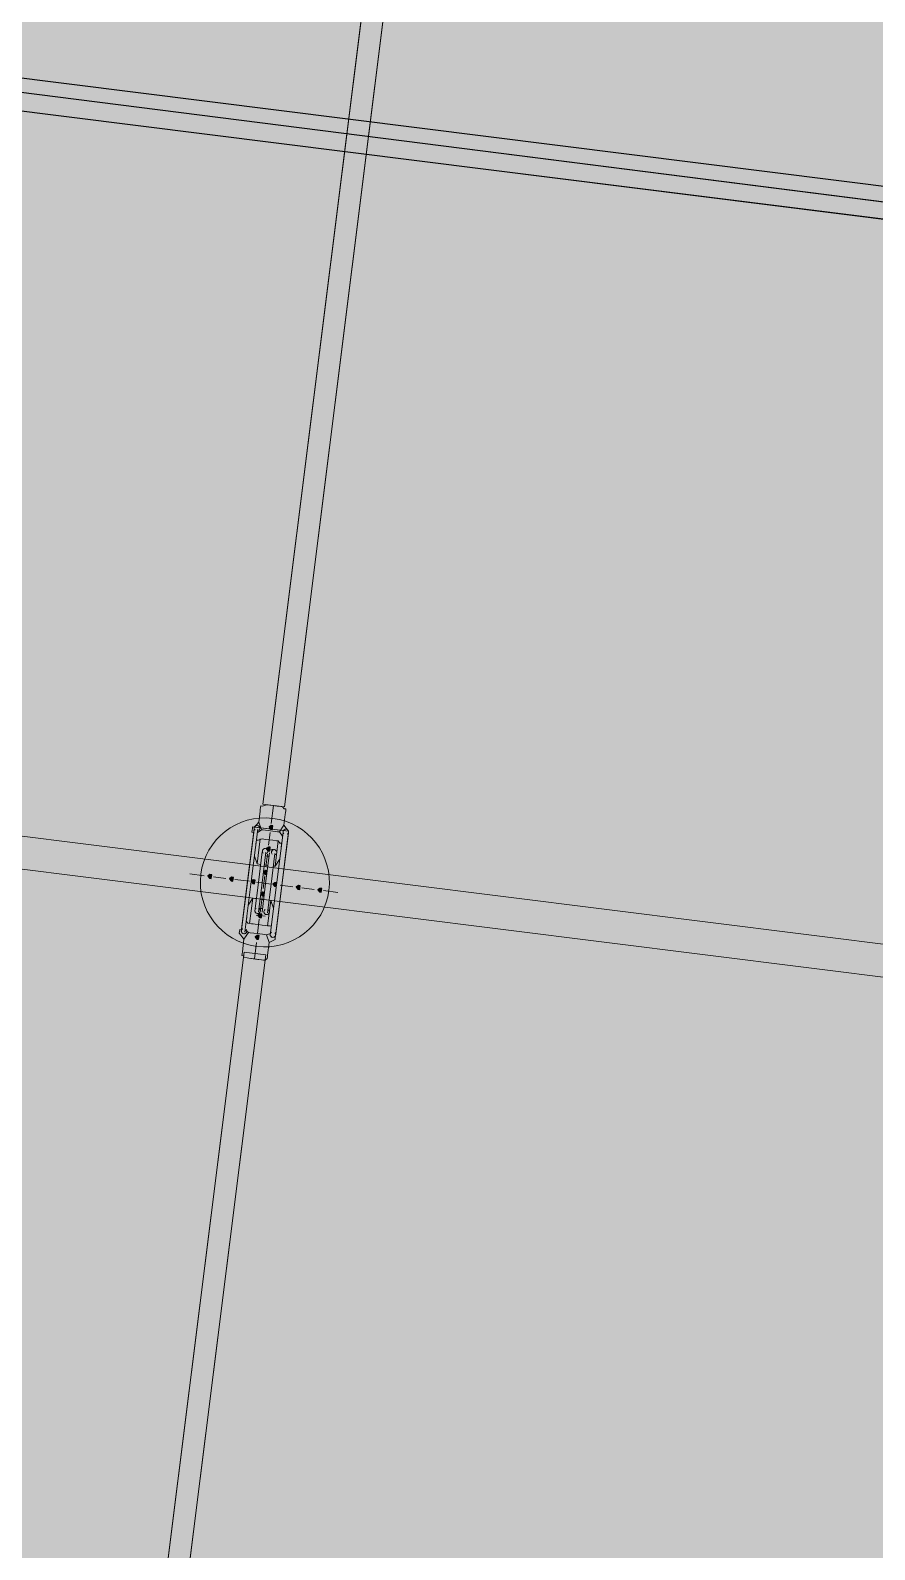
# Model space of a CAD drawing. Header units: metres. Extents: x -4 to 509425, y 7549 to 4732445.
# Drawn here: x 476019.26 to 476023.2, y 4719754.92 to 4719761.99 of the extents above; entities that cross this region are included whole.
import ezdxf

# ---------------------------------------------------------------- set-up
doc = ezdxf.new("R2010")
doc.units = ezdxf.units.M
doc.header["$LTSCALE"] = 0.01
doc.header["$MEASUREMENT"] = 0
doc.layers.get('0').update_dxf_attribs({"lineweight": 0})
doc.layers.add('_SUBESTACIÓN', color=1, linetype='Continuous')
doc.layers.add('SUBESTACION LA VID', color=253, linetype='Continuous')

# ---------------------------------------------------------------- blocks, each defined once
blk = doc.blocks.new('A$Cfff6051d')
at = {"layer": 'SUBESTACION LA VID', "transparency": 33554687}
h = blk.add_hatch(color=256, dxfattribs=at)
h.dxf.hatch_style = 2
h.paths.add_polyline_path([(476020.3916, 4719758.2805), (476020.3926, 4719758.2889), (476020.3842, 4719758.29), (476020.3748, 4719758.2826), (476020.3821, 4719758.2732), (476020.3905, 4719758.2721)])
h = blk.add_hatch(color=256, dxfattribs=at)
h.dxf.hatch_style = 2
h.paths.add_polyline_path([(476020.3789, 4719758.1797), (476020.38, 4719758.1881), (476020.3716, 4719758.1892), (476020.3621, 4719758.1818), (476020.3695, 4719758.1724), (476020.3779, 4719758.1713)])
h = blk.add_hatch(color=256, dxfattribs=at)
h.dxf.hatch_style = 2
h.paths.add_polyline_path([(476020.1069, 4719758.0517), (476020.108, 4719758.0601), (476020.0996, 4719758.0611), (476020.0901, 4719758.0538), (476020.0975, 4719758.0443), (476020.1059, 4719758.0433)])
h = blk.add_hatch(color=256, dxfattribs=at)
h.dxf.hatch_style = 2
h.paths.add_polyline_path([(476020.2077, 4719758.0391), (476020.2088, 4719758.0475), (476020.2004, 4719758.0485), (476020.1909, 4719758.0412), (476020.1983, 4719758.0317), (476020.2067, 4719758.0307)])
h = blk.add_hatch(color=256, dxfattribs=at)
h.dxf.hatch_style = 2
h.paths.add_polyline_path([(476020.3085, 4719758.0264), (476020.3096, 4719758.0348), (476020.3012, 4719758.0359), (476020.2917, 4719758.0285), (476020.2991, 4719758.0191), (476020.3075, 4719758.018)])
h = blk.add_hatch(color=256, dxfattribs=at)
h.dxf.hatch_style = 2
h.paths.add_polyline_path([(476020.3652, 4719758.0705), (476020.3663, 4719758.0789), (476020.3579, 4719758.08), (476020.3484, 4719758.0726), (476020.3558, 4719758.0632), (476020.3642, 4719758.0621)])
h = blk.add_hatch(color=256, dxfattribs=at)
h.dxf.hatch_style = 2
h.paths.add_polyline_path([(476020.4093, 4719758.0138), (476020.4104, 4719758.0222), (476020.402, 4719758.0232), (476020.3925, 4719758.0159), (476020.3999, 4719758.0064), (476020.4083, 4719758.0054)])
h = blk.add_hatch(color=256, dxfattribs=at)
h.dxf.hatch_style = 2
h.paths.add_polyline_path([(476020.3526, 4719757.9697), (476020.3537, 4719757.9781), (476020.3453, 4719757.9792), (476020.3358, 4719757.9718), (476020.3431, 4719757.9623), (476020.3516, 4719757.9613)])
h = blk.add_hatch(color=256, dxfattribs=at)
h.dxf.hatch_style = 2
h.paths.add_polyline_path([(476020.5185, 4719758.0001), (476020.5196, 4719758.0085), (476020.5112, 4719758.0095), (476020.5017, 4719758.0022), (476020.5091, 4719757.9927), (476020.5175, 4719757.9917)])
h = blk.add_hatch(color=256, dxfattribs=at)
h.dxf.hatch_style = 2
h.paths.add_polyline_path([(476020.6193, 4719757.9875), (476020.6204, 4719757.9959), (476020.612, 4719757.9969), (476020.6025, 4719757.9896), (476020.6099, 4719757.9801), (476020.6183, 4719757.9791)])
h = blk.add_hatch(color=256, dxfattribs=at)
h.dxf.hatch_style = 2
h.paths.add_polyline_path([(476020.34, 4719757.8689), (476020.341, 4719757.8773), (476020.3326, 4719757.8783), (476020.3232, 4719757.871), (476020.3305, 4719757.8615), (476020.3389, 4719757.8605)])
h = blk.add_hatch(color=256, dxfattribs=at)
h.dxf.hatch_style = 2
h.paths.add_polyline_path([(476020.3273, 4719757.7681), (476020.3284, 4719757.7765), (476020.32, 4719757.7775), (476020.3105, 4719757.7702), (476020.3179, 4719757.7607), (476020.3263, 4719757.7597)])
at = {"layer": 'SUBESTACION LA VID', "lineweight": 15}
for p, q in [((476072.6429, 4719755.0745), (475976.8959, 4719767.0782)), ((476072.6239, 4719754.9233), (475976.8769, 4719766.927)), ((476021.0826, 4719764.2689), (476020.3454, 4719758.3887)), ((476021.1834, 4719764.2563), (476020.4462, 4719758.376)), ((476072.2069, 4719751.5967), (475976.9555, 4719763.5384)), ((476072.1879, 4719751.4455), (475976.9365, 4719763.3871)), ((476020.3958, 4719758.3824), (476020.3853, 4719758.2984)), ((476020.2749, 4719758.0306), (476020.3055, 4719758.2742)), ((476020.3223, 4719758.2721), (476020.2917, 4719758.0285)), ((476020.3202, 4719758.2553), (476020.3391, 4719758.27)), ((476020.3475, 4719758.269), (476020.3811, 4719758.2648)), ((476020.38, 4719758.2564), (476020.3726, 4719758.1976)), ((476020.4147, 4719758.2605), (476020.3811, 4719758.2648)), ((476020.4399, 4719758.2574), (476020.4093, 4719758.0138)), ((476020.4378, 4719758.2406), (476020.4231, 4719758.2595)), ((476020.4345, 4719758.0106), (476020.4651, 4719758.2542)), ((476020.3191, 4719758.1104), (476020.3338, 4719758.228)), ((476020.3253, 4719758.0243), (476020.3432, 4719758.1671)), ((476020.36, 4719758.165), (476020.3421, 4719758.0222)), ((476020.3705, 4719758.1808), (476020.3537, 4719758.1829)), ((476020.3768, 4719758.1629), (476020.3589, 4719758.0201)), ((476020.3705, 4719758.1808), (476020.3957, 4719758.1776)), ((476020.3841, 4719758.0169), (476020.402, 4719758.1597)), ((476020.4031, 4719758.0999), (476020.4178, 4719758.2175)), ((476020.3527, 4719758.1062), (476020.3611, 4719758.1052)), ((476020.3663, 4719758.1472), (476020.3579, 4719758.1482)), ((476020.3674, 4719758.1556), (476020.36, 4719758.0968)), ((476020.3695, 4719758.1041), (476020.3611, 4719758.1052)), ((476020.3663, 4719758.1472), (476020.3747, 4719758.1461)), ((476020.0733, 4719758.0559), (476020.0061, 4719758.0643)), ((476020.1741, 4719758.0433), (476020.1153, 4719758.0506)), ((476020.2833, 4719758.0296), (476020.2161, 4719758.038)), ((476020.2749, 4719758.0306), (476020.2454, 4719757.7954)), ((476020.2622, 4719757.7933), (476020.2917, 4719758.0285)), ((476020.3253, 4719758.0243), (476020.3085, 4719757.8899)), ((476020.3841, 4719758.0169), (476020.3169, 4719758.0254)), ((476020.3253, 4719757.8878), (476020.3421, 4719758.0222)), ((476020.3421, 4719757.8857), (476020.3589, 4719758.0201)), ((476020.3547, 4719758.0548), (476020.3474, 4719757.996)), ((476020.3841, 4719758.0169), (476020.3673, 4719757.8825)), ((476020.299, 4719757.9508), (476020.2843, 4719757.8332)), ((476020.3326, 4719757.9466), (476020.341, 4719757.9455)), ((476020.3421, 4719757.9539), (476020.3337, 4719757.8867)), ((476020.3494, 4719757.9445), (476020.341, 4719757.9455)), ((476020.3798, 4719757.7786), (476020.4093, 4719758.0138)), ((476020.4345, 4719758.0106), (476020.405, 4719757.7754)), ((476020.4849, 4719758.0043), (476020.4261, 4719758.0117)), ((476020.5857, 4719757.9917), (476020.5269, 4719757.999)), ((476020.6949, 4719757.978), (476020.6277, 4719757.9864)), ((476020.3358, 4719757.9035), (476020.3274, 4719757.9046)), ((476020.3358, 4719757.9035), (476020.3442, 4719757.9025)), ((476020.383, 4719757.9403), (476020.3683, 4719757.8227)), ((476020.3316, 4719757.8699), (476020.3148, 4719757.8721)), ((476020.3295, 4719757.8531), (476020.321, 4719757.7859)), ((476020.3316, 4719757.8699), (476020.3568, 4719757.8668)), ((476020.2633, 4719757.8017), (476020.279, 4719757.7912)), ((476020.2874, 4719757.7902), (476020.321, 4719757.7859)), ((476020.3158, 4719757.7439), (476020.3063, 4719757.6683)), ((476020.3546, 4719757.7817), (476020.321, 4719757.7859)), ((476020.3809, 4719757.787), (476020.363, 4719757.7807)), ((476020.259, 4719757.6999), (476019.643, 4719752.7857)), ((476020.3599, 4719757.6872), (476019.7438, 4719752.773))]:
    blk.add_line(p, q, dxfattribs=at)
at = {"layer": 'SUBESTACION LA VID', "lineweight": 0}
blk.add_line((476020.259, 4719757.6999), (476020.3599, 4719757.6872), dxfattribs=at)
at = {"layer": 'SUBESTACION LA VID', "lineweight": 15}
for points in [[(476072.6239, 4719754.9233), (476072.6429, 4719755.0745), (475976.8959, 4719767.0782), (475976.8769, 4719766.927), (476072.6239, 4719754.9233)], [(476021.0826, 4719764.2689), (476021.1834, 4719764.2563), (476020.4462, 4719758.376), (476020.3454, 4719758.3887), (476021.0826, 4719764.2689)], [(476072.1879, 4719751.4455), (476072.2069, 4719751.5967), (475976.9555, 4719763.5384), (475976.9365, 4719763.3871), (476072.1879, 4719751.4455)], [(476020.258, 4719757.7597), (476020.2506, 4719757.7009), (476020.2496, 4719757.6925), (476020.2485, 4719757.6841), (476020.2569, 4719757.6831), (476020.2559, 4719757.6747), (476020.2727, 4719757.6726), (476020.2811, 4719757.6715), (476020.2895, 4719757.6704), (476020.3231, 4719757.6662), (476020.3399, 4719757.6641), (476020.3483, 4719757.6631), (476020.3567, 4719757.662), (476020.3661, 4719757.6694), (476020.3672, 4719757.6778), (476020.3683, 4719757.6862), (476020.3756, 4719757.745), (476020.4029, 4719757.7586), (476020.404, 4719757.767), (476020.405, 4719757.7754), (476020.4061, 4719757.7838), (476020.463, 4719758.2374), (476020.464, 4719758.2458), (476020.4651, 4719758.2542), (476020.4661, 4719758.2626), (476020.4441, 4719758.291), (476020.4504, 4719758.3414), (476020.4515, 4719758.3498), (476020.4525, 4719758.3582), (476020.4536, 4719758.3666), (476020.4452, 4719758.3676), (476020.4378, 4719758.3771), (476020.4294, 4719758.3782), (476020.4126, 4719758.3803), (476020.3958, 4719758.3824), (476020.379, 4719758.3845), (476020.3706, 4719758.3855), (476020.3622, 4719758.3866), (476020.3444, 4719758.3803), (476020.336, 4719758.3813), (476020.3349, 4719758.3729), (476020.3338, 4719758.3645), (476020.3328, 4719758.3561), (476020.3265, 4719758.3057), (476020.3065, 4719758.2826), (476020.2981, 4719758.2837), (476020.2971, 4719758.2753), (476020.296, 4719758.2669), (476020.295, 4719758.2585), (476020.3034, 4719758.2574), (476020.2465, 4719757.8038), (476020.2381, 4719757.8049), (476020.237, 4719757.7965), (476020.236, 4719757.7881), (476020.2433, 4719757.7786), (476020.258, 4719757.7597)], [(476020.3958, 4719758.3824), (476020.379, 4719758.3845), (476020.3706, 4719758.3855), (476020.3622, 4719758.3866), (476020.3444, 4719758.3803), (476020.336, 4719758.3813), (476020.3349, 4719758.3729), (476020.3338, 4719758.3645), (476020.3328, 4719758.3561), (476020.3265, 4719758.3057)], [(476020.3958, 4719758.3824), (476020.4126, 4719758.3803), (476020.4294, 4719758.3782), (476020.4378, 4719758.3771), (476020.4452, 4719758.3676), (476020.4536, 4719758.3666), (476020.4525, 4719758.3582), (476020.4515, 4719758.3498), (476020.4504, 4719758.3414), (476020.4441, 4719758.291)], [(476020.3065, 4719758.2826), (476020.3265, 4719758.3057), (476020.3391, 4719758.27), (476020.3475, 4719758.269)], [(476020.4661, 4719758.2626), (476020.4441, 4719758.291), (476020.4231, 4719758.2595), (476020.4147, 4719758.2605)], [(476020.3758, 4719758.2228), (476020.359, 4719758.2249), (476020.3506, 4719758.2259), (476020.3422, 4719758.227), (476020.3243, 4719758.2207), (476020.3159, 4719758.2217), (476020.3149, 4719758.2133), (476020.3138, 4719758.2049)], [(476020.3758, 4719758.2228), (476020.3926, 4719758.2207), (476020.4094, 4719758.2185), (476020.4178, 4719758.2175), (476020.4251, 4719758.208), (476020.4335, 4719758.207), (476020.4325, 4719758.1986), (476020.4314, 4719758.1902)], [(476020.3359, 4719758.1083), (476020.3191, 4719758.1104), (476020.3065, 4719758.1461)], [(476020.3947, 4719758.1009), (476020.4031, 4719758.0999), (476020.4241, 4719758.1314)], [(476020.3158, 4719757.9487), (476020.299, 4719757.9508), (476020.278, 4719757.9193)], [(476020.3746, 4719757.9413), (476020.383, 4719757.9403), (476020.3956, 4719757.9046)], [(476020.3263, 4719757.8279), (476020.3095, 4719757.8301), (476020.3011, 4719757.8311), (476020.2927, 4719757.8322), (476020.2759, 4719757.8343), (476020.2686, 4719757.8437), (476020.2696, 4719757.8521), (476020.2707, 4719757.8605)], [(476020.3263, 4719757.8279), (476020.3431, 4719757.8258), (476020.3599, 4719757.8237), (476020.3683, 4719757.8227), (476020.3767, 4719757.8216), (476020.3851, 4719757.8206), (476020.3862, 4719757.829), (476020.3872, 4719757.8374), (476020.3883, 4719757.8458)], [(476020.2433, 4719757.7786), (476020.258, 4719757.7597), (476020.279, 4719757.7912), (476020.2874, 4719757.7902)], [(476020.3063, 4719757.6683), (476020.2895, 4719757.6704), (476020.2811, 4719757.6715), (476020.2727, 4719757.6726), (476020.2559, 4719757.6747), (476020.2569, 4719757.6831), (476020.2485, 4719757.6841), (476020.2496, 4719757.6925), (476020.2506, 4719757.7009), (476020.258, 4719757.7597)], [(476020.3063, 4719757.6683), (476020.3231, 4719757.6662), (476020.3399, 4719757.6641), (476020.3483, 4719757.6631), (476020.3567, 4719757.662), (476020.3661, 4719757.6694), (476020.3672, 4719757.6778), (476020.3683, 4719757.6862), (476020.3756, 4719757.745)], [(476020.4029, 4719757.7586), (476020.3756, 4719757.745), (476020.363, 4719757.7807), (476020.3546, 4719757.7817)], [(476020.259, 4719757.6999), (476020.3599, 4719757.6872), (476019.7438, 4719752.773), (476019.643, 4719752.7857), (476020.259, 4719757.6999)]]:
    blk.add_lwpolyline(points, dxfattribs=at)
at = {"layer": 'SUBESTACION LA VID', "lineweight": 0}
for points in [[(476020.3958, 4719758.3824), (476020.3706, 4719758.3855), (476020.4126, 4719758.3803)], [(476020.3065, 4719758.2826), (476020.4661, 4719758.2626), (476020.2981, 4719758.2837), (476020.4661, 4719758.2626)], [(476020.2895, 4719757.6704), (476020.3399, 4719757.6641), (476020.2811, 4719757.6715)]]:
    blk.add_lwpolyline(points, dxfattribs=at)
at = {"layer": 'SUBESTACION LA VID'}
for points in [[(476020.3916, 4719758.2805), (476020.3926, 4719758.2889), (476020.3842, 4719758.29), (476020.3748, 4719758.2826), (476020.3821, 4719758.2732), (476020.3905, 4719758.2721)], [(476020.3789, 4719758.1797), (476020.38, 4719758.1881), (476020.3716, 4719758.1892), (476020.3621, 4719758.1818), (476020.3695, 4719758.1724), (476020.3779, 4719758.1713)], [(476020.1069, 4719758.0517), (476020.108, 4719758.0601), (476020.0996, 4719758.0611), (476020.0901, 4719758.0538), (476020.0975, 4719758.0443), (476020.1059, 4719758.0433)], [(476020.2077, 4719758.0391), (476020.2088, 4719758.0475), (476020.2004, 4719758.0485), (476020.1909, 4719758.0412), (476020.1983, 4719758.0317), (476020.2067, 4719758.0307)], [(476020.3085, 4719758.0264), (476020.3096, 4719758.0348), (476020.3012, 4719758.0359), (476020.2917, 4719758.0285), (476020.2991, 4719758.0191), (476020.3075, 4719758.018)], [(476020.3652, 4719758.0705), (476020.3663, 4719758.0789), (476020.3579, 4719758.08), (476020.3484, 4719758.0726), (476020.3558, 4719758.0632), (476020.3642, 4719758.0621)], [(476020.4093, 4719758.0138), (476020.4104, 4719758.0222), (476020.402, 4719758.0232), (476020.3925, 4719758.0159), (476020.3999, 4719758.0064), (476020.4083, 4719758.0054)], [(476020.3526, 4719757.9697), (476020.3537, 4719757.9781), (476020.3453, 4719757.9792), (476020.3358, 4719757.9718), (476020.3431, 4719757.9623), (476020.3516, 4719757.9613)], [(476020.5185, 4719758.0001), (476020.5196, 4719758.0085), (476020.5112, 4719758.0095), (476020.5017, 4719758.0022), (476020.5091, 4719757.9927), (476020.5175, 4719757.9917)], [(476020.6193, 4719757.9875), (476020.6204, 4719757.9959), (476020.612, 4719757.9969), (476020.6025, 4719757.9896), (476020.6099, 4719757.9801), (476020.6183, 4719757.9791)], [(476020.34, 4719757.8689), (476020.341, 4719757.8773), (476020.3326, 4719757.8783), (476020.3232, 4719757.871), (476020.3305, 4719757.8615), (476020.3389, 4719757.8605)], [(476020.3273, 4719757.7681), (476020.3284, 4719757.7765), (476020.32, 4719757.7775), (476020.3105, 4719757.7702), (476020.3179, 4719757.7607), (476020.3263, 4719757.7597)]]:
    blk.add_lwpolyline(points, close=True, dxfattribs=at)
at = {"layer": 'SUBESTACION LA VID', "lineweight": 0}
for points in [[(476020.3916, 4719758.2805), (476020.3926, 4719758.2889), (476020.3842, 4719758.29), (476020.3748, 4719758.2826), (476020.3821, 4719758.2732), (476020.3905, 4719758.2721)], [(476020.3789, 4719758.1797), (476020.38, 4719758.1881), (476020.3716, 4719758.1892), (476020.3621, 4719758.1818), (476020.3695, 4719758.1724), (476020.3779, 4719758.1713)], [(476020.1069, 4719758.0517), (476020.108, 4719758.0601), (476020.0996, 4719758.0611), (476020.0901, 4719758.0538), (476020.0975, 4719758.0443), (476020.1059, 4719758.0433)], [(476020.2077, 4719758.0391), (476020.2088, 4719758.0475), (476020.2004, 4719758.0485), (476020.1909, 4719758.0412), (476020.1983, 4719758.0317), (476020.2067, 4719758.0307)], [(476020.3085, 4719758.0264), (476020.3096, 4719758.0348), (476020.3012, 4719758.0359), (476020.2917, 4719758.0285), (476020.2991, 4719758.0191), (476020.3075, 4719758.018)], [(476020.3652, 4719758.0705), (476020.3663, 4719758.0789), (476020.3579, 4719758.08), (476020.3484, 4719758.0726), (476020.3558, 4719758.0632), (476020.3642, 4719758.0621)], [(476020.4093, 4719758.0138), (476020.4104, 4719758.0222), (476020.402, 4719758.0232), (476020.3925, 4719758.0159), (476020.3999, 4719758.0064), (476020.4083, 4719758.0054)], [(476020.3526, 4719757.9697), (476020.3537, 4719757.9781), (476020.3453, 4719757.9792), (476020.3358, 4719757.9718), (476020.3431, 4719757.9623), (476020.3516, 4719757.9613)], [(476020.5185, 4719758.0001), (476020.5196, 4719758.0085), (476020.5112, 4719758.0095), (476020.5017, 4719758.0022), (476020.5091, 4719757.9927), (476020.5175, 4719757.9917)], [(476020.6193, 4719757.9875), (476020.6204, 4719757.9959), (476020.612, 4719757.9969), (476020.6025, 4719757.9896), (476020.6099, 4719757.9801), (476020.6183, 4719757.9791)], [(476020.34, 4719757.8689), (476020.341, 4719757.8773), (476020.3326, 4719757.8783), (476020.3232, 4719757.871), (476020.3305, 4719757.8615), (476020.3389, 4719757.8605)], [(476020.3273, 4719757.7681), (476020.3284, 4719757.7765), (476020.32, 4719757.7775), (476020.3105, 4719757.7702), (476020.3179, 4719757.7607), (476020.3263, 4719757.7597)]]:
    blk.add_lwpolyline(points, close=True, dxfattribs=at)
at = {"layer": 'SUBESTACION LA VID'}
for points in [[(475976.8769, 4719766.927), (475976.8769, 4719766.927), (475976.8959, 4719767.0782), (475976.8959, 4719767.0782), (475976.8959, 4719767.0782), (476072.6239, 4719754.9233), (476072.6239, 4719754.9233), (476072.6239, 4719754.9233), (475976.8769, 4719766.927), (475976.8769, 4719766.927)], [(475976.8959, 4719767.0782), (475976.8959, 4719767.0782), (476072.6239, 4719754.9233), (476072.6239, 4719754.9233), (476072.6239, 4719754.9233), (476072.6429, 4719755.0745), (476072.6429, 4719755.0745), (476072.6429, 4719755.0745), (475976.8959, 4719767.0782), (475976.8959, 4719767.0782)]]:
    blk.add_open_spline(points, degree=3, knots=[0, 0, 0, 0, 1, 1, 1, 2, 2, 2, 3, 3, 3, 3], dxfattribs=at)
at = {"layer": 'SUBESTACION LA VID', "lineweight": 0}
for points in [[(475976.8769, 4719766.927), (475976.8769, 4719766.927), (475976.8959, 4719767.0782), (475976.8959, 4719767.0782), (475976.8959, 4719767.0782), (476072.6239, 4719754.9233), (476072.6239, 4719754.9233), (476072.6239, 4719754.9233), (475976.8769, 4719766.927), (475976.8769, 4719766.927)], [(475976.8959, 4719767.0782), (475976.8959, 4719767.0782), (476072.6239, 4719754.9233), (476072.6239, 4719754.9233), (476072.6239, 4719754.9233), (476072.6429, 4719755.0745), (476072.6429, 4719755.0745), (476072.6429, 4719755.0745), (475976.8959, 4719767.0782), (475976.8959, 4719767.0782)]]:
    blk.add_open_spline(points, degree=3, knots=[0, 0, 0, 0, 1, 1, 1, 2, 2, 2, 3, 3, 3, 3], dxfattribs=at)
at = {"layer": 'SUBESTACION LA VID', "lineweight": 15}
for points, knots in [([(476020.057, 4719758.0622), (476020.0364, 4719757.8975), (476020.1532, 4719757.7473), (476020.3179, 4719757.7266), (476020.4826, 4719757.706), (476020.6328, 4719757.8227), (476020.6535, 4719757.9874), (476020.6741, 4719758.1521), (476020.5573, 4719758.3024), (476020.3926, 4719758.323), (476020.2279, 4719758.3437), (476020.0777, 4719758.2269), (476020.057, 4719758.0622)], [0, 0, 0, 0, 1, 1, 1, 2, 2, 2, 3, 3, 3, 4, 4, 4, 4]), ([(476020.3202, 4719758.2895), (476020.3148, 4719758.2901), (476020.3095, 4719758.2873), (476020.3072, 4719758.2824), (476020.3048, 4719758.2775), (476020.3058, 4719758.2716), (476020.3097, 4719758.2678)], [0, 0, 0, 0, 1, 1, 1, 2, 2, 2, 2]), ([(476020.3312, 4719758.2753), (476020.3321, 4719758.2822), (476020.3271, 4719758.2886), (476020.3202, 4719758.2895), (476020.3132, 4719758.2903), (476020.3069, 4719758.2854), (476020.306, 4719758.2784)], [0, 0, 0, 0, 1, 1, 1, 2, 2, 2, 2]), ([(476020.325, 4719758.2659), (476020.3297, 4719758.2686), (476020.3321, 4719758.2741), (476020.331, 4719758.2794), (476020.3299, 4719758.2847), (476020.3256, 4719758.2888), (476020.3202, 4719758.2895)], [0, 0, 0, 0, 1, 1, 1, 2, 2, 2, 2]), ([(476020.4546, 4719758.2726), (476020.4492, 4719758.2733), (476020.4439, 4719758.2704), (476020.4416, 4719758.2655), (476020.4392, 4719758.2606), (476020.4402, 4719758.2548), (476020.4441, 4719758.2509)], [0, 0, 0, 0, 1, 1, 1, 2, 2, 2, 2]), ([(476020.4656, 4719758.2584), (476020.4665, 4719758.2654), (476020.4615, 4719758.2717), (476020.4546, 4719758.2726), (476020.4476, 4719758.2735), (476020.4413, 4719758.2685), (476020.4404, 4719758.2616)], [0, 0, 0, 0, 1, 1, 1, 2, 2, 2, 2]), ([(476020.4594, 4719758.249), (476020.4641, 4719758.2518), (476020.4665, 4719758.2572), (476020.4654, 4719758.2625), (476020.4643, 4719758.2679), (476020.46, 4719758.2719), (476020.4546, 4719758.2726)], [0, 0, 0, 0, 1, 1, 1, 2, 2, 2, 2]), ([(476020.3579, 4719758.1823), (476020.3525, 4719758.183), (476020.3473, 4719758.1802), (476020.3449, 4719758.1753), (476020.3425, 4719758.1704), (476020.3436, 4719758.1645), (476020.3475, 4719758.1607)], [0, 0, 0, 0, 1, 1, 1, 2, 2, 2, 2]), ([(476020.3579, 4719758.1823), (476020.3525, 4719758.183), (476020.3473, 4719758.1802), (476020.3449, 4719758.1753), (476020.3425, 4719758.1704), (476020.3436, 4719758.1645), (476020.3474, 4719758.1607)], [0, 0, 0, 0, 1, 1, 1, 2, 2, 2, 2]), ([(476020.369, 4719758.1682), (476020.3698, 4719758.1751), (476020.3649, 4719758.1815), (476020.3579, 4719758.1823), (476020.351, 4719758.1832), (476020.3446, 4719758.1783), (476020.3438, 4719758.1713)], [0, 0, 0, 0, 1, 1, 1, 2, 2, 2, 2]), ([(476020.3627, 4719758.1588), (476020.3674, 4719758.1615), (476020.3699, 4719758.1669), (476020.3688, 4719758.1723), (476020.3677, 4719758.1776), (476020.3633, 4719758.1817), (476020.3579, 4719758.1823)], [0, 0, 0, 0, 1, 1, 1, 2, 2, 2, 2]), ([(476020.3999, 4719758.1771), (476020.3945, 4719758.1777), (476020.3893, 4719758.1749), (476020.3869, 4719758.17), (476020.3845, 4719758.1651), (476020.3856, 4719758.1592), (476020.3895, 4719758.1554)], [0, 0, 0, 0, 1, 1, 1, 2, 2, 2, 2]), ([(476020.411, 4719758.1629), (476020.4118, 4719758.1699), (476020.4069, 4719758.1762), (476020.3999, 4719758.1771), (476020.393, 4719758.1779), (476020.3866, 4719758.173), (476020.3858, 4719758.1661)], [0, 0, 0, 0, 1, 1, 1, 2, 2, 2, 2]), ([(476020.4047, 4719758.1535), (476020.4094, 4719758.1562), (476020.4119, 4719758.1617), (476020.4108, 4719758.167), (476020.4097, 4719758.1723), (476020.4053, 4719758.1764), (476020.3999, 4719758.1771)], [0, 0, 0, 0, 1, 1, 1, 2, 2, 2, 2]), ([(476020.4047, 4719758.1535), (476020.4094, 4719758.1562), (476020.4119, 4719758.1617), (476020.4108, 4719758.167), (476020.4097, 4719758.1723), (476020.4053, 4719758.1764), (476020.3999, 4719758.1771)], [0, 0, 0, 0, 1, 1, 1, 2, 2, 2, 2]), ([(476020.3152, 4719757.9035), (476020.3105, 4719757.9008), (476020.3081, 4719757.8953), (476020.3092, 4719757.89), (476020.3102, 4719757.8847), (476020.3146, 4719757.8806), (476020.32, 4719757.8799)], [0, 0, 0, 0, 1, 1, 1, 2, 2, 2, 2]), ([(476020.3152, 4719757.9035), (476020.3105, 4719757.9008), (476020.3081, 4719757.8953), (476020.3092, 4719757.89), (476020.3102, 4719757.8847), (476020.3146, 4719757.8806), (476020.32, 4719757.8799)], [0, 0, 0, 0, 1, 1, 1, 2, 2, 2, 2]), ([(476020.309, 4719757.8941), (476020.3081, 4719757.8871), (476020.3131, 4719757.8808), (476020.32, 4719757.8799), (476020.327, 4719757.8791), (476020.3333, 4719757.884), (476020.3342, 4719757.8909)], [0, 0, 0, 0, 1, 1, 1, 2, 2, 2, 2]), ([(476020.32, 4719757.8799), (476020.3254, 4719757.8792), (476020.3307, 4719757.8821), (476020.333, 4719757.887), (476020.3354, 4719757.8919), (476020.3344, 4719757.8978), (476020.3305, 4719757.9016)], [0, 0, 0, 0, 1, 1, 1, 2, 2, 2, 2]), ([(476020.3572, 4719757.8982), (476020.3525, 4719757.8955), (476020.3501, 4719757.8901), (476020.3512, 4719757.8847), (476020.3522, 4719757.8794), (476020.3566, 4719757.8753), (476020.362, 4719757.8747)], [0, 0, 0, 0, 1, 1, 1, 2, 2, 2, 2]), ([(476020.351, 4719757.8888), (476020.3501, 4719757.8819), (476020.3551, 4719757.8755), (476020.362, 4719757.8747), (476020.369, 4719757.8738), (476020.3753, 4719757.8787), (476020.3762, 4719757.8857)], [0, 0, 0, 0, 1, 1, 1, 2, 2, 2, 2]), ([(476020.362, 4719757.8747), (476020.3674, 4719757.874), (476020.3727, 4719757.8768), (476020.375, 4719757.8817), (476020.3774, 4719757.8866), (476020.3764, 4719757.8925), (476020.3725, 4719757.8963)], [0, 0, 0, 0, 1, 1, 1, 2, 2, 2, 2]), ([(476020.362, 4719757.8747), (476020.3674, 4719757.874), (476020.3727, 4719757.8768), (476020.375, 4719757.8817), (476020.3774, 4719757.8866), (476020.3764, 4719757.8925), (476020.3725, 4719757.8963)], [0, 0, 0, 0, 1, 1, 1, 2, 2, 2, 2]), ([(476020.2522, 4719757.809), (476020.2475, 4719757.8063), (476020.245, 4719757.8008), (476020.2461, 4719757.7955), (476020.2472, 4719757.7902), (476020.2516, 4719757.7861), (476020.257, 4719757.7854)], [0, 0, 0, 0, 1, 1, 1, 2, 2, 2, 2]), ([(476020.257, 4719757.7854), (476020.2624, 4719757.7848), (476020.2676, 4719757.7876), (476020.27, 4719757.7925), (476020.2724, 4719757.7974), (476020.2713, 4719757.8033), (476020.2675, 4719757.8071)], [0, 0, 0, 0, 1, 1, 1, 2, 2, 2, 2]), ([(476020.246, 4719757.7996), (476020.2451, 4719757.7927), (476020.25, 4719757.7863), (476020.257, 4719757.7854), (476020.2639, 4719757.7846), (476020.2703, 4719757.7895), (476020.2712, 4719757.7965)], [0, 0, 0, 0, 1, 1, 1, 2, 2, 2, 2]), ([(476020.3866, 4719757.7922), (476020.3819, 4719757.7894), (476020.3794, 4719757.784), (476020.3805, 4719757.7787), (476020.3816, 4719757.7733), (476020.386, 4719757.7693), (476020.3914, 4719757.7686)], [0, 0, 0, 0, 1, 1, 1, 2, 2, 2, 2]), ([(476020.3804, 4719757.7828), (476020.3795, 4719757.7758), (476020.3844, 4719757.7695), (476020.3914, 4719757.7686), (476020.3983, 4719757.7677), (476020.4047, 4719757.7727), (476020.4056, 4719757.7796)], [0, 0, 0, 0, 1, 1, 1, 2, 2, 2, 2]), ([(476020.3914, 4719757.7686), (476020.3968, 4719757.7679), (476020.402, 4719757.7708), (476020.4044, 4719757.7757), (476020.4068, 4719757.7806), (476020.4058, 4719757.7864), (476020.4019, 4719757.7903)], [0, 0, 0, 0, 1, 1, 1, 2, 2, 2, 2])]:
    blk.add_open_spline(points, degree=3, knots=knots, dxfattribs=at)

msp = doc.modelspace()

# ---------------------------------------------------------------- hatches: boundary and pattern name
at = {"layer": '_SUBESTACIÓN', "transparency": 33554559}
h = msp.add_hatch(color=1, dxfattribs=at)
h.dxf.hatch_style = 1
h.paths.add_polyline_path([(475968.6399, 4719805.825), (476089.9386, 4719790.615), (476078.1686, 4719696.74), (475956.8686, 4719711.9502)])

# ---------------------------------------------------------------- block references
at = {"linetype": 'Continuous'}
msp.add_blockref('A$Cfff6051d', (0, 0), dxfattribs=at)

doc.saveas('drawing.dxf')
